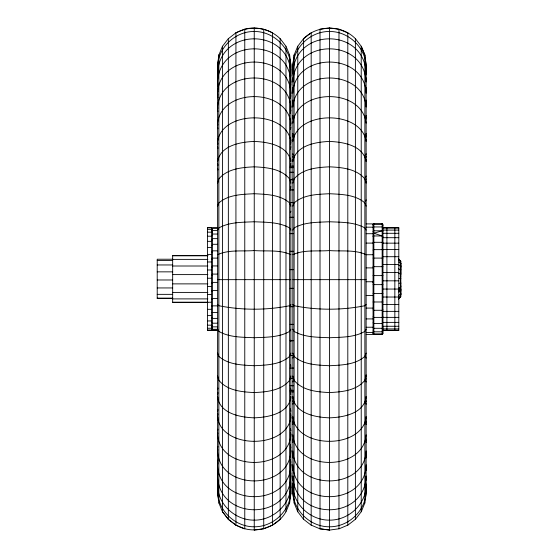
<?xml version="1.0" encoding="UTF-8"?>
<svg xmlns="http://www.w3.org/2000/svg" width="558" height="558" viewBox="0 0 558 558"><rect width="100%" height="100%" fill="white"/><g stroke="black" fill="none" stroke-linecap="round" stroke-linejoin="round"><path stroke-width="0.84" d="M400.386 267.24L400.784 262.992L400.386 263.529L400.784 263.39L400.386 264.178L400.784 265.141L400.477 294.694L400.784 289.714C400.149 283.855 400.518 277.724 400.784 272.004L400.386 269.967L400.784 263.39L400.386 263.418L400.784 263.99L400.386 265.35L400.784 266.285L400.386 269.647L400.784 269.688L400.386 272.457L400.784 273.894L400.386 275.554L400.784 287.042L400.149 287.231M400.784 287.042L400.386 285.18L400.784 283.241L400.386 282.062L400.784 266.285L400.477 267.003M400.477 292.852L400.784 294.547L400.477 294.101M400.435 263.362L400.386 263.913L400.784 262.992M217.613 489.868L217.92 487.42M290.474 71.403L290.878 68.132M292.859 489.568L293.271 486.102M365.72 71.898L366.125 68.432M400.435 279.272L400.435 273.204L400.435 281.637L400.435 275.471M217.613 488.557L217.92 485.425M290.474 73.384L290.878 69.443M292.859 486.45L293.271 483.235M365.72 74.765L366.125 71.55M217.613 483.939L217.92 481.554M290.474 77.241L290.878 74.061M292.859 485.844L293.271 482.635M365.72 75.365L366.125 72.156M217.613 482.551L217.92 480.18M290.474 78.608L290.878 75.449M292.859 480.061L293.201 476.497M365.79 81.503L366.125 77.939M217.613 67.532C217.522 48.016 234.862 31.325 254.246 31.471C273.636 31.325 290.969 48.016 290.878 67.532M217.613 476.086L217.948 473.568M290.432 85.276L290.878 81.914M292.859 67.532C292.769 48.016 310.108 31.325 329.492 31.471C348.883 31.325 366.215 48.016 366.125 67.532M290.878 490.468C291.102 510.075 273.734 526.947 254.246 526.794C234.758 526.947 217.397 510.075 217.613 490.468M366.125 490.468C366.348 510.075 348.98 526.947 329.492 526.794C310.004 526.947 292.643 510.075 292.859 490.468M217.613 474.035L217.948 471.538M290.432 87.292L290.878 83.965M217.613 73.37C219.182 27.314 289.316 27.314 290.878 73.37M292.859 73.37C294.429 27.314 364.562 27.314 366.125 73.37M290.878 484.63C291.123 504.146 273.427 520.335 254.246 520.14C235.071 520.335 217.369 504.146 217.613 484.63M292.859 470.506L293.201 466.683M365.79 91.317L366.125 87.494M366.125 484.63C366.369 504.146 348.673 520.335 329.492 520.14C310.318 520.335 292.615 504.146 292.859 484.63M217.613 465.128L217.948 462.749M290.432 96.046L290.878 92.872M217.613 81.984C219.454 37.791 289.037 37.791 290.878 81.984M217.613 462.442L217.948 460.099M290.432 98.689L290.878 95.558M292.859 81.984C294.701 37.791 364.283 37.791 366.125 81.984M290.878 476.016C289.665 521.005 218.834 521.005 217.613 476.016M366.125 476.016C364.911 521.005 294.08 521.005 292.859 476.016M400.288 265.573L400.784 265.141L400.386 267.505M292.859 457.923L293.236 455.384M365.755 102.616L366.125 100.077M292.859 456.179L293.236 453.661M365.755 104.339L366.125 101.821M217.613 92.607L217.864 90.961M217.613 93.263C219.189 51.671 289.309 51.671 290.878 93.263M292.859 93.263C294.436 51.671 364.555 51.671 366.125 93.263M290.878 464.737C290.216 507.313 218.283 507.313 217.613 464.737M366.125 464.737C365.462 507.313 293.529 507.313 292.859 464.737M217.613 451.234L217.864 449.602M290.383 110.031L290.878 106.766M217.613 447.955L217.864 446.358M290.383 113.246L290.878 110.045M292.859 442.522L293.236 440.199M365.755 117.801L366.125 115.478M217.613 107.059C220.291 68.306 288.2 68.306 290.878 107.059M292.859 107.059C295.538 68.306 363.446 68.306 366.125 107.059M290.878 450.941C289.351 490.88 219.148 490.88 217.613 450.941M292.859 440.45L293.236 438.156M365.755 119.844L366.125 117.55M366.125 450.941C364.597 490.88 294.394 490.88 292.859 450.941M217.613 434.626L217.892 432.966M290.46 125.864L290.878 123.374M217.613 430.811L217.892 429.193M290.46 129.616L290.878 127.189M217.613 123.178C221.721 87.759 286.777 87.759 290.878 123.178M292.859 123.178C296.968 87.759 362.023 87.759 366.125 123.178M290.878 434.822C288.2 471.622 220.291 471.622 217.613 434.822M292.859 424.547L293.285 422.218M365.706 135.782L366.125 133.453M366.125 434.822C363.446 471.622 295.538 471.622 292.859 434.822M292.859 422.169L293.285 419.881M365.706 138.119L366.125 135.831M217.613 415.564L217.934 413.897M290.397 144.934L290.878 142.436M217.613 411.267L217.934 409.656M290.397 149.153L290.878 146.733M217.613 140.393L217.927 138.865M292.859 140.393L293.173 138.865M290.878 417.607C286.247 449.218 222.251 449.218 217.613 417.607M366.125 417.607C361.493 449.218 297.498 449.218 292.859 417.607M217.613 141.404C222.321 110.01 286.177 110.01 290.878 141.404M292.859 141.404C297.567 110.01 361.424 110.01 366.125 141.404M290.411 418.877L290.878 416.596M365.818 418.116L366.125 416.596M292.859 404.271L293.18 402.743M365.804 155.257L366.125 153.729M292.859 401.634L293.18 400.142M365.804 157.858L366.125 156.366M400.784 289.002L400.386 290.495L400.784 295.022L400.386 294.54L400.784 294.101L400.784 289.002L400.149 288.144M217.613 394.346L217.99 392.706M290.509 165.294L290.878 163.654M400.435 276.363L400.435 276.008M217.613 160.39L217.969 158.891M217.613 389.637L217.99 388.061M292.859 160.39L293.215 158.891M290.878 397.61C288.054 413.764 268 417.37 254.246 417.837C240.498 417.37 220.445 413.764 217.613 397.61M366.125 397.61C363.3 413.764 343.247 417.37 329.492 417.837C315.744 417.37 295.691 413.764 292.859 397.61M217.613 161.492C220.508 145.401 240.554 141.941 254.246 141.453C267.945 141.941 287.984 145.401 290.878 161.492M292.859 161.492C295.754 145.401 315.8 141.941 329.492 141.453C343.191 141.941 363.23 145.401 366.125 161.492M290.523 397.994L290.878 396.508M365.769 397.994L366.125 396.508M292.859 382.021L293.236 380.556M365.755 177.444L366.125 175.979M365.755 180.255L366.125 178.832M290.432 188.269L290.878 186.693M290.878 376.015L289.63 380.291C281.288 390.642 266.633 391.974 254.246 392.553C241.865 391.974 227.211 390.642 218.862 380.291L217.613 376.015M366.125 376.015L364.876 380.291C356.534 390.642 341.88 391.974 329.492 392.553C317.111 391.974 302.457 390.642 294.108 380.291L292.859 376.015M217.613 183.164L218.862 178.937C227.266 168.669 241.886 167.414 254.246 166.828C266.612 167.414 281.225 168.669 289.63 178.937L290.878 183.164M292.859 183.164L294.108 178.937C302.513 168.669 317.132 167.414 329.492 166.828C341.859 167.414 356.471 168.669 364.876 178.937L366.125 183.164M365.713 376.245L366.125 374.837M292.859 358.145L293.313 356.792M365.678 201.208L366.125 199.855M400.477 267.617L400.784 268.098M290.878 353.102L289.63 356.374C280.151 364.869 266.299 365.085 254.246 365.734C242.193 365.085 228.348 364.869 218.862 356.374L217.613 353.102M366.125 353.102L364.876 356.374C355.397 364.869 341.545 365.085 329.492 365.734C317.439 365.085 303.594 364.869 294.108 356.374L292.859 353.102M217.613 206.139L218.862 202.924C228.403 194.533 242.207 194.358 254.246 193.717C266.285 194.358 280.088 194.533 289.63 202.924L290.878 206.139M292.859 206.139L294.108 202.924C303.65 194.533 317.453 194.358 329.492 193.717C341.531 194.358 355.334 194.533 364.876 202.924L366.125 206.139M290.32 212.633L290.878 211.182M218.862 55.089L222.523 46.188L222.523 511.812L228.348 519.386L235.929 525.197L244.767 528.851L244.767 29.149C257.287 26.031 270.937 29.63 280.151 38.697M294.108 55.089L297.77 46.188L297.77 511.812L294.108 502.911M289.63 502.911L285.975 511.812L285.975 46.188L289.63 55.089M364.876 502.911L361.221 511.812L361.221 46.188L364.876 55.012L366.125 64.554L366.125 493.523L364.876 502.988L364.876 55.012M290.878 329.185L289.63 331.403C279.042 337.541 266.117 337.158 254.246 337.743C242.381 337.158 229.457 337.541 218.862 331.403L217.613 329.185M366.125 329.185L364.876 331.403C354.288 337.541 341.363 337.158 329.492 337.743C317.628 337.158 304.703 337.541 294.108 331.403L292.859 329.185M217.613 230.091L218.862 227.936C229.512 221.938 242.388 222.335 254.246 221.756C266.11 222.335 278.986 221.938 289.63 227.936L290.878 230.091M292.859 230.091L294.108 227.936C304.759 221.938 317.635 222.335 329.492 221.756C341.356 222.335 354.232 221.938 364.876 227.936L366.125 230.091M400.784 288.054L398.405 290.983M222.523 46.272L228.348 38.614L228.348 519.386M297.77 46.272L303.594 38.614L311.176 32.803L311.176 525.197L303.594 519.303M236.731 525.441C253.513 535.045 276.51 528.531 285.975 511.728M361.221 511.728L355.397 519.386L355.397 38.614L361.221 46.272L364.876 55.089M400.435 294.526L400.784 294.101L400.386 292.448M373.853 334.43L373.853 223.57L373.058 224.546L373.853 223.57L382.167 223.57L382.962 224.358L382.962 333.642L382.167 334.43L373.853 334.43L373.058 333.642M400.784 265.141L400.477 265.601M373.058 224.358L373.853 223.57M398.405 299.116L400.784 296.744L400.784 261.186L398.405 258.814M382.962 333.084L382.167 333.865L373.853 333.865L373.058 333.084M398.405 298.942L400.784 296.598M373.058 225.292L373.853 224.511L382.167 224.511L382.962 225.292M382.962 331.047L382.167 331.801L373.853 331.801L373.058 331.047M398.405 298.021L400.784 295.782M373.058 227.685L373.853 226.946L382.167 226.946L382.962 227.685M290.878 304.598L289.63 305.728C266.543 310.346 241.956 310.346 218.862 305.728L217.613 304.598M366.125 304.598L364.876 305.728C341.789 310.346 317.202 310.346 294.108 305.728L292.859 304.598M382.962 327.595L382.167 328.299L373.853 328.299L373.058 327.595M217.613 254.713C228.661 249.44 242.228 251.532 254.246 250.57C266.271 251.532 279.837 249.44 290.878 254.713M292.859 254.713C303.908 249.44 317.474 251.532 329.492 250.57C341.517 251.532 355.083 249.44 366.125 254.713M398.803 295.405L400.784 293.766M382.962 322.81L382.167 323.452L373.853 323.452L373.058 322.81M398.803 291.597L400.784 290.014L399.591 289.721L400.784 287.133L398.551 288.144M228.348 38.697L235.929 32.803L244.767 29.149M303.594 38.697C317.356 24.712 341.677 24.601 355.397 38.697M280.151 519.303L272.562 525.113L263.732 528.761L254.246 530.009M355.397 519.303L347.808 525.197L347.808 32.803M382.962 316.839L382.167 317.39L373.853 317.39L373.058 316.839M373.058 242.821L373.853 242.298L382.167 242.298L382.962 242.821M398.803 292.134L400.784 290.816M400.149 270.051L400.784 269.688M382.962 309.829L382.167 310.276L373.853 310.276L373.058 309.829M373.058 250.061L373.853 249.642L382.167 249.642L382.962 250.061M400.435 278.728L400.784 278.547L400.386 278.296M382.962 301.983L373.058 301.983M235.929 32.887C247.215 26.638 261.284 26.638 272.562 32.887M347.808 525.113L338.978 528.851L338.978 29.149M373.058 258.089L382.962 258.089M382.962 231.479L382.167 230.796L373.853 233.223L373.058 236.571L373.853 235.957L382.167 235.957L382.962 236.571M382.962 293.508L373.058 293.508M373.058 266.682L382.962 266.682M399.082 283.304L400.784 282.934M400.288 276.587L400.784 276.51L400.477 276.175M320.013 29.232L329.492 27.991L338.978 29.232L347.808 32.887M311.176 525.113L320.013 528.851L329.492 530.1L338.978 528.768M382.962 284.636L373.058 284.636M373.058 275.617L382.962 275.617M290.878 279.656L217.613 279.656M366.125 279.656L292.859 279.656M290.146 166.131L293.599 166.131M290.146 167.672L293.599 167.672M290.146 172.248L293.599 172.248M290.146 179.732L293.599 179.732M290.146 189.929L293.599 189.929M290.146 202.554L293.599 202.554M290.146 217.264L293.599 217.264M366.174 223.904L373.058 223.904L373.058 334.437L366.174 334.437M366.174 227.183L373.058 227.183M217.557 227.531L212.465 227.531L212.465 330.406L217.557 330.406M382.962 227.518L398.803 227.518L398.803 330.336L382.962 330.336M207.513 227.804L211.475 227.804M382.962 228.145L398.803 228.145M212.465 228.41L217.557 228.41M207.513 229.338L211.475 229.338M211.475 229.498L212.465 229.498M382.962 230.091L398.803 230.091M211.475 230.168L212.465 230.168M212.465 230.594L217.557 230.594M382.167 230.796L373.853 230.796L373.058 231.479L373.853 233.223L382.167 235.957M207.513 232.163L212.465 232.177M382.962 233.3L398.803 233.3M290.146 233.662L293.599 233.662M366.174 233.718L373.058 233.718M212.465 234.039L217.557 234.039M211.475 235.462L212.465 235.462M207.513 236.201L211.475 236.201M382.962 237.694L398.803 237.694M212.465 238.643L217.557 238.643M211.475 239.933L212.465 239.933M207.513 241.342L211.475 241.342M366.174 243.1L373.058 243.1M382.962 243.155L398.803 243.155M212.465 244.292L217.557 244.292M211.475 245.471L212.465 245.471M207.513 247.466L211.475 247.466M382.962 249.552L398.803 249.552M212.465 250.842L217.557 250.842M290.146 251.295L293.599 251.295M211.475 251.923L212.465 251.923M207.513 254.399L211.475 254.399M366.174 254.734L373.058 254.734M207.89 255.648L172.666 255.648L172.666 302.352L207.89 302.352M172.666 255.745L207.89 255.745M382.962 256.708L398.803 256.708M212.465 258.117L217.557 258.117M211.475 259.114L212.465 259.114M172.666 259.226L157.216 259.226L157.216 298.565L172.666 298.565M172.666 259.379L207.89 259.379M157.216 260.495L172.666 260.495M207.513 261.974L211.475 261.974M382.962 264.443L398.803 264.443M157.216 264.959L172.666 264.959M172.666 266.006L207.89 266.006M212.465 265.936L217.557 265.936M211.475 266.85L212.465 266.85M366.174 267.889L373.058 267.889M290.146 269.681L293.599 269.681M207.513 269.988L211.475 269.988M157.216 271.851L172.666 271.851M382.962 272.548L398.803 272.548M212.465 274.097L217.557 274.097M172.666 274.606L207.89 274.606M211.475 274.913L212.465 274.913M207.513 278.24L211.475 278.24M157.216 279.983L172.666 279.983M382.962 280.827L398.803 280.827M366.174 281.748L373.058 281.748M212.465 282.383L217.557 282.383M211.475 283.087L212.465 283.087M172.666 283.876L207.89 283.876M207.513 286.505L211.475 286.505M157.216 287.942L172.666 287.942M290.146 288.319L293.599 288.319M382.962 289.058L398.803 289.058M212.465 290.579L217.557 290.579M211.475 291.15L212.465 291.15M172.666 292.406L207.89 292.406M157.216 294.352L172.666 294.352M207.513 294.575L211.475 294.575M366.174 295.433L373.058 295.433M382.962 297.03L398.803 297.03M157.216 298.111L172.666 298.111M212.465 298.474L217.557 298.474M172.666 298.893L207.89 298.893M211.475 298.886L212.465 298.886M172.666 302.255L211.475 302.248M382.962 304.529L398.803 304.529M212.465 305.868L217.557 305.868M211.475 306.077L212.465 306.077M290.146 306.712L293.599 306.712M366.174 308.086L373.058 308.086M207.513 309.313L211.475 309.313M382.962 311.371L398.803 311.371M211.475 312.529L217.557 312.564M207.513 315.598L211.475 315.598M382.962 317.376L398.803 317.376M211.475 318.067L212.465 318.067M212.465 318.395L217.557 318.395M366.174 318.911L373.058 318.911M207.513 320.934L211.475 320.934M382.962 322.385L398.803 322.385M211.475 322.538L212.465 322.538M212.465 323.201L217.557 323.201M290.146 324.337L293.599 324.337M207.513 325.181L211.475 325.181M211.475 325.823L212.465 325.823M382.962 326.27L398.803 326.27M212.465 326.862L217.557 326.862M366.174 327.232L373.058 327.232M211.475 327.832L212.465 327.832M207.513 328.237L211.475 328.237M211.475 328.502L212.465 328.502M382.962 328.927L398.803 328.927M212.465 329.283L217.557 329.283M207.513 330.008L211.475 330.008M212.465 330.197L217.557 330.197M382.962 330.294L398.803 330.294M366.174 332.519L373.058 332.519M290.146 340.736L293.599 340.736M290.146 355.446L293.599 355.446M290.146 368.071L293.599 368.071M290.146 378.268L293.599 378.268M290.146 385.752L293.599 385.752M290.146 390.328L293.599 390.328M290.146 391.869L293.599 391.869M399.082 278.435L400.784 278.484M320.013 528.768L329.492 530.009M398.551 273.455L400.784 274.069M398.551 268.837L400.784 269.967M400.386 285.543L400.784 285.773L400.435 288.444L400.435 282.878M398.803 265.036L400.784 266.431M400.386 293.822L400.784 294.101L400.435 293.717M235.929 525.113L228.348 519.303L222.523 511.728M398.803 261.981L400.784 263.683M398.405 259.616L400.784 261.897M398.405 259.275L400.784 261.597M285.975 46.272L280.151 38.614L280.151 519.386M297.77 511.728L303.594 519.386L303.594 38.614M290.32 340.178L290.878 341.51M218.862 502.911L222.523 511.812M365.678 356.792L366.125 358.145M290.432 364.772L290.878 366.264M365.713 180.562L366.125 181.985M373.058 281.999L373.853 284.719L373.058 281.713M365.755 377.745L366.125 379.168M292.859 178.832L293.236 180.255M365.755 380.556L366.125 382.021M292.859 396.508L293.215 397.994M217.613 396.508L217.969 397.994M365.769 158.891L366.125 160.39M290.523 158.891L290.878 160.39M290.509 388.061L290.878 389.637M217.613 168.363L217.99 169.939M290.509 392.706L290.878 394.346M217.613 163.654L217.99 165.294M365.804 400.142L366.125 401.634M292.859 156.366L293.18 157.858M365.804 402.743L366.125 404.271M292.859 153.729L293.18 155.257M292.859 416.596L293.173 418.116M217.613 416.596L217.927 418.116M365.818 138.865L366.125 140.393M290.411 138.098L290.878 140.393M290.397 408.847L290.878 411.267M217.613 146.733L217.934 148.344M290.397 413.066L290.878 415.564M217.613 142.436L217.934 144.103M365.706 419.881L366.125 422.169M292.859 135.831L293.285 138.119M365.706 422.218L366.125 424.547M292.859 133.453L293.285 135.782M290.46 428.384L290.878 430.811M217.613 127.189L217.892 128.807M290.46 432.136L290.878 434.626M217.613 123.374L217.892 125.034M365.713 103.732L366.125 106.271M365.755 438.156L366.125 440.45M292.859 117.55L293.236 119.844M365.755 440.199L366.125 442.522M292.859 115.478L293.236 117.801M290.383 444.754L290.878 447.955M217.613 110.045L217.864 111.642M290.383 447.969L290.878 451.234M217.613 106.766L217.864 108.398M365.755 453.661L366.125 456.179M292.859 101.821L293.236 104.339M365.755 455.384L366.125 457.923M292.859 100.077L293.236 102.616M290.432 459.311L290.878 462.442M217.613 95.558L217.948 97.901M290.432 461.954L290.878 465.128M217.613 92.872L217.948 95.251M365.79 466.683L366.125 469.118M292.859 88.882L293.201 91.317M365.79 468.057L366.125 470.506M292.859 87.494L293.201 89.943M290.432 470.708L290.878 474.035M217.613 83.965L217.948 86.462M290.432 472.724L290.878 476.086M217.613 81.914L217.948 84.432M365.79 476.497L366.125 479.057M292.859 78.943L293.201 81.503M365.79 477.488L366.125 480.061M292.859 77.939L293.201 80.512M290.474 479.392L290.878 483.939M217.613 74.061L217.92 77.82M365.72 482.635L366.125 486.45M292.859 71.55L293.271 75.365M290.474 484.616L290.878 487.859M217.613 70.141L217.92 72.575M365.72 486.102L366.125 489.568M292.859 68.432L293.271 71.898M290.474 485.307L290.878 489.868M217.613 68.132L217.92 71.884M400.435 267.156L400.477 269.388M400.386 265.817L400.386 269.242M394.841 227.518L394.841 330.336M386.917 227.518L386.917 330.336M382.167 223.57L382.167 334.43M329.492 27.9L329.492 530.1M320.013 29.149L320.013 528.851M272.562 32.803L272.562 525.197M263.732 29.149L263.732 528.851M254.246 27.9L254.246 530.1M235.929 32.803L235.929 525.197M218.862 55.012L217.613 64.554L217.613 493.523L218.862 502.988L218.862 55.012M294.108 55.012L292.859 64.554L292.859 493.523L294.108 502.988L294.108 55.012M290.878 493.446L289.63 502.988L289.63 55.012L290.878 64.554L290.878 493.523M211.475 227.594L207.513 227.594L207.513 330.469L211.475 330.469L211.475 227.594"/></g></svg>
